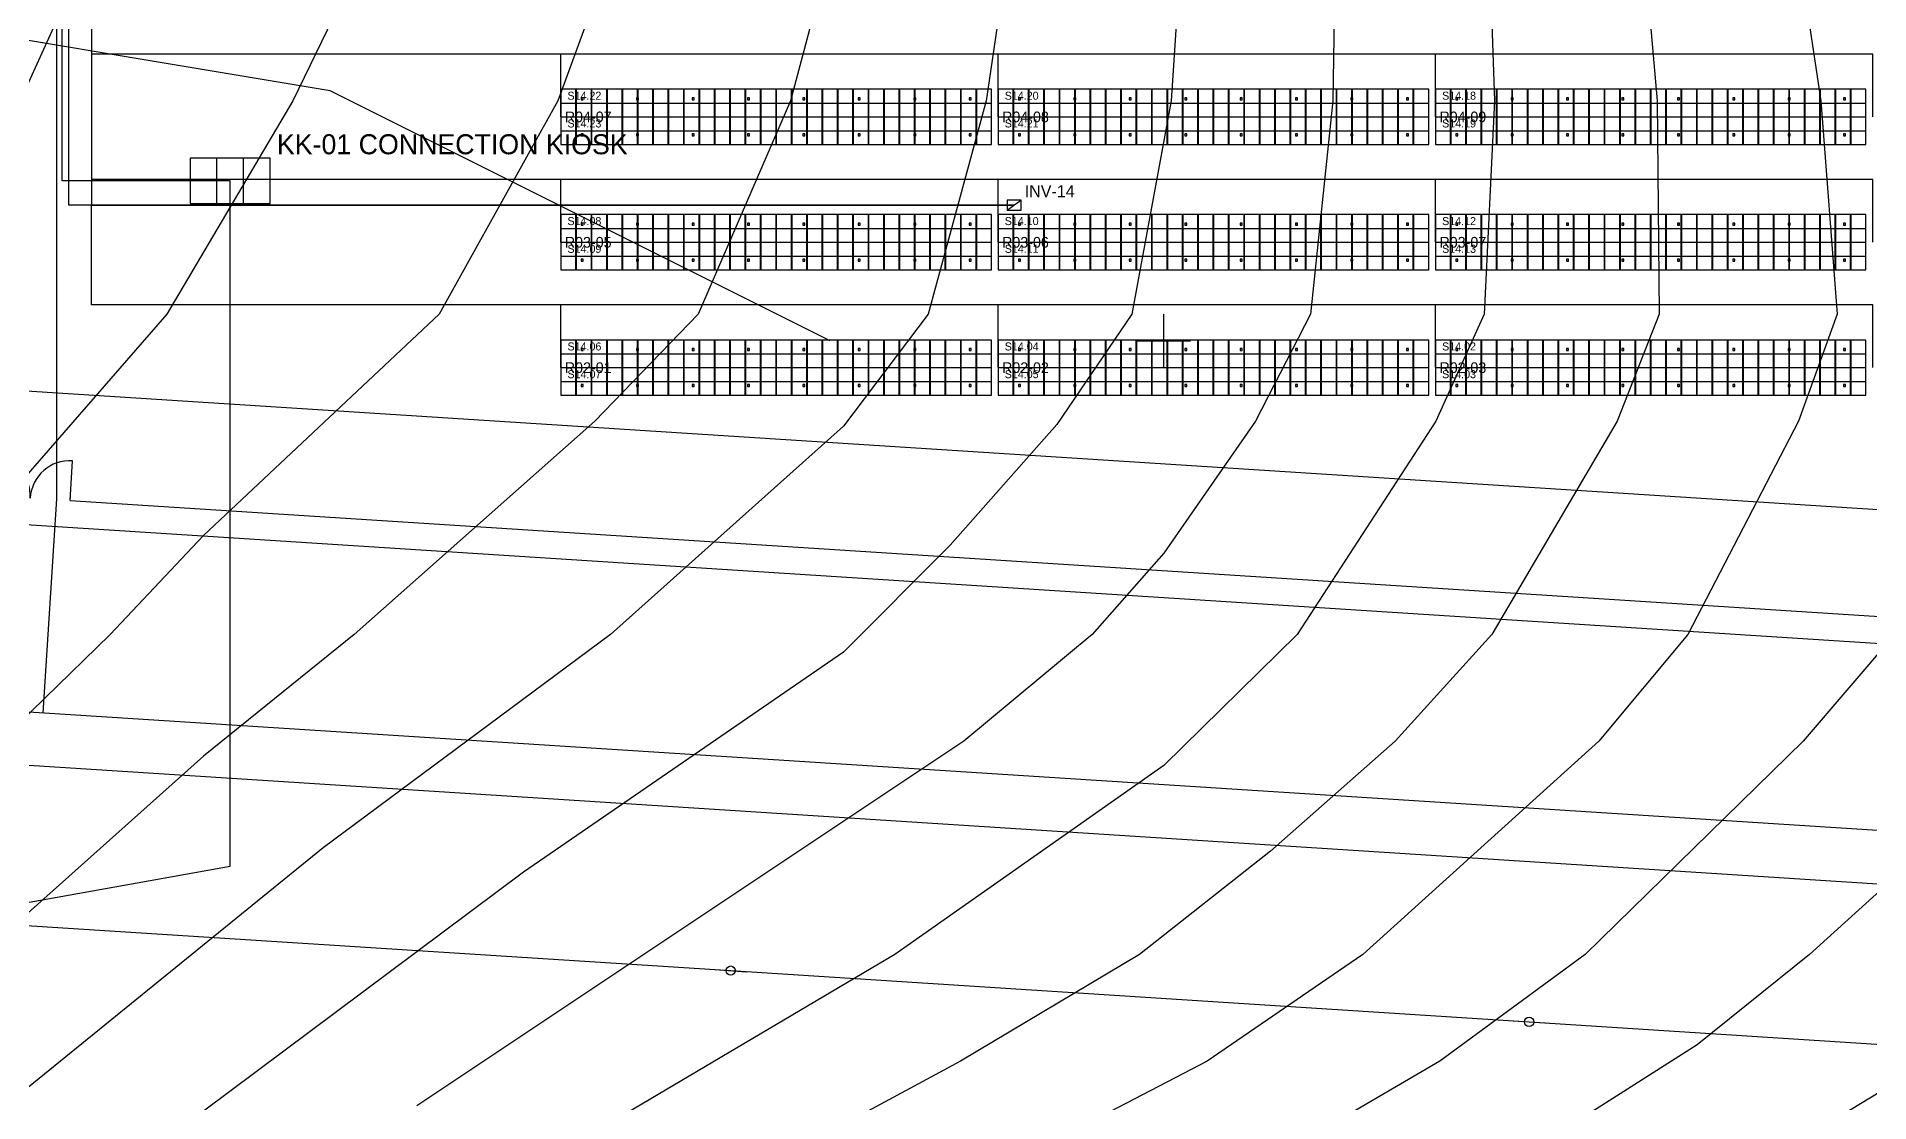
# Model space of a CAD drawing. Header units: metres. Extents: x 469740 to 470929, y 4329760 to 4330601.
# Drawn here: x 470215.5 to 470352.9, y 4329942.9 to 4330022.8 of the extents above; entities that cross this region are included whole.
import ezdxf

# ---------------------------------------------------------------- set-up
doc = ezdxf.new("R2010")
doc.units = ezdxf.units.M
for name, color, linetype in [('AC-CABLE-800V', 6, 'Continuous'), ('CADASTRE-PARCEL', 30, 'Continuous'), ('DC-CABLE-1500V', 4, 'Continuous'), ('EXISTING-OHL-33KV', 6, 'Continuous'), ('EXISTING-TRACK', 251, 'Continuous'), ('FENCE-2.0M-CHAINLINK', 3, 'Continuous'), ('FENCE-GATE', 3, 'Continuous'), ('GRAVEL-SURFACE-EDGE', 41, 'Continuous'), ('GRID-COORDINATES', 8, 'Continuous'), ('MV-CABLE-33KV', 1, 'Continuous'), ('MV-SWITCHGEAR', 2, 'Continuous'), ('PV-INVERTERS', 1, 'Continuous'), ('PV-MODULES', 5, 'Continuous'), ('PV-PILES', 8, 'Continuous'), ('PV-STRING-NUMBERS', 3, 'Continuous'), ('PV-STRINGS', 3, 'Continuous'), ('PV-TABLES', 5, 'Continuous'), ('SETBACK-LINE-10M', 1, 'Continuous'), ('STREAM-DRY', 150, 'Continuous'), ('TOPO-CONTOUR-MAJOR', 8, 'Continuous'), ('TOPO-CONTOUR-MINOR', 252, 'Continuous')]:
    doc.layers.add(name, color=color, linetype=linetype)

# ---------------------------------------------------------------- blocks, each defined once
blk = doc.blocks.new('GATE_DOUBLE_6M')
for p, q in [((-3, 0), (-3, 3)), ((3, 0), (3, 3)), ((-3, 0), (-3, 0.3)), ((3, 0), (3, 0.3))]:
    blk.add_line(p, q)
for centre, start, end in [((-3, 0), 0, 90), ((3, 0), 90, 180)]:
    blk.add_arc(centre, 3, start, end)
blk = doc.blocks.new('POLE_MV_CONCRETE')
blk.add_line((-1.2, 0), (1.2, 0))
blk.add_circle((0, 0), 0.35)
blk = doc.blocks.new('INVERTER_330KW')
blk.add_line((-0.52, -0.37), (0.52, 0.37))
blk.add_lwpolyline([(-0.525, -0.375), (0.525, -0.375), (0.525, 0.375), (-0.525, 0.375)], close=True)
blk = doc.blocks.new('PV_MODULE_590W')
blk.add_line((-0.567, 0), (0.567, 0))
blk.add_lwpolyline([(-0.567, -1.0325), (0.567, -1.0325), (0.567, 1.0325), (-0.567, 1.0325)], close=True)
blk = doc.blocks.new('PILE_C150')
blk.add_lwpolyline([(-0.075, -0.075), (0.075, -0.075), (0.075, 0.075), (-0.075, 0.075)], close=True)
blk = doc.blocks.new('PV_TABLE_2P28')
blk.add_lwpolyline([(-16.146, -2.0735), (16.146, -2.0735), (16.146, 2.0735), (-16.146, 2.0735)], close=True)
at = {"layer": 'PV-MODULES'}
for p in [(-15.579, 1.041), (-14.425, 1.041), (-13.271, 1.041), (-12.117, 1.041), (-10.963, 1.041), (-9.809, 1.041), (-8.655, 1.041), (-7.501, 1.041), (-6.347, 1.041), (-5.193, 1.041), (-4.039, 1.041), (-2.885, 1.041), (-1.731, 1.041), (-0.577, 1.041), (0.577, 1.041), (1.731, 1.041), (2.885, 1.041), (4.039, 1.041), (5.193, 1.041), (6.347, 1.041), (7.501, 1.041), (8.655, 1.041), (9.809, 1.041), (10.963, 1.041), (12.117, 1.041), (13.271, 1.041), (14.425, 1.041), (15.579, 1.041), (-15.579, -1.041), (-14.425, -1.041), (-13.271, -1.041), (-12.117, -1.041), (-10.963, -1.041), (-9.809, -1.041), (-8.655, -1.041), (-7.501, -1.041), (-6.347, -1.041), (-5.193, -1.041), (-4.039, -1.041), (-2.885, -1.041), (-1.731, -1.041), (-0.577, -1.041), (0.577, -1.041), (1.731, -1.041), (2.885, -1.041), (4.039, -1.041), (5.193, -1.041), (6.347, -1.041), (7.501, -1.041), (8.655, -1.041), (9.809, -1.041), (10.963, -1.041), (12.117, -1.041), (13.271, -1.041), (14.425, -1.041), (15.579, -1.041)]:
    blk.add_blockref('PV_MODULE_590W', p, dxfattribs=at)
at = {"layer": 'PV-PILES'}
for p in [(-14.546, 1.35), (-10.39, 1.35), (-6.234, 1.35), (-2.078, 1.35), (2.078, 1.35), (6.234, 1.35), (10.39, 1.35), (14.546, 1.35), (-14.546, -1.35), (-10.39, -1.35), (-6.234, -1.35), (-2.078, -1.35), (2.078, -1.35), (6.234, -1.35), (10.39, -1.35), (14.546, -1.35)]:
    blk.add_blockref('PILE_C150', p, dxfattribs=at)
blk = doc.blocks.new('MV_CONNECTION_KIOSK')
for p, q in [((-1, -1.7), (-1, 1.7)), ((1, -1.7), (1, 1.7))]:
    blk.add_line(p, q)
blk.add_lwpolyline([(-3, -1.7), (3, -1.7), (3, 1.7), (-3, 1.7)], close=True)

msp = doc.modelspace()

# ---------------------------------------------------------------- linework, layer by layer
at = {"layer": 'AC-CABLE-800V'}
msp.add_lwpolyline([(470288.78, 4330010.18), (470217.9, 4330010.18), (470217.9, 4330085), (470221.5, 4330085)], dxfattribs=at)
at = {"layer": 'CADASTRE-PARCEL'}
msp.add_lwpolyline([(470000, 4330000), (470390, 4329975), (470430, 4330160), (470360, 4330300), (470060, 4330285), (469980, 4330140)], close=True, dxfattribs=at)
at = {"layer": 'DC-CABLE-1500V'}
for points in [[(470222, 4330026.2), (470222, 4330030.9), (470219.6, 4330030.9), (470219.6, 4330010.18), (470288.78, 4330010.18)], [(470353.17, 4330016.8), (470353.17, 4330021.5), (470219.6, 4330021.5), (470219.6, 4330010.18), (470288.78, 4330010.18)], [(470320.38, 4330016.8), (470320.38, 4330021.5), (470219.6, 4330021.5), (470219.6, 4330010.18), (470288.78, 4330010.18)], [(470287.58, 4330016.8), (470287.58, 4330021.5), (470219.6, 4330021.5), (470219.6, 4330010.18), (470288.78, 4330010.18)], [(470254.79, 4330016.8), (470254.79, 4330021.5), (470219.6, 4330021.5), (470219.6, 4330010.18), (470288.78, 4330010.18)], [(470254.79, 4330007.4), (470254.79, 4330012.1), (470219.6, 4330012.1), (470219.6, 4330010.18), (470288.78, 4330010.18)], [(470287.58, 4330007.4), (470287.58, 4330012.1), (470219.6, 4330012.1), (470219.6, 4330010.18), (470288.78, 4330010.18)], [(470320.38, 4330007.4), (470320.38, 4330012.1), (470219.6, 4330012.1), (470219.6, 4330010.18), (470288.78, 4330010.18)], [(470353.17, 4330007.4), (470353.17, 4330012.1), (470219.6, 4330012.1), (470219.6, 4330010.18), (470288.78, 4330010.18)], [(470353.17, 4329998), (470353.17, 4330002.7), (470219.6, 4330002.7), (470219.6, 4330010.18), (470288.78, 4330010.18)], [(470320.38, 4329998), (470320.38, 4330002.7), (470219.6, 4330002.7), (470219.6, 4330010.18), (470288.78, 4330010.18)], [(470287.58, 4329998), (470287.58, 4330002.7), (470219.6, 4330002.7), (470219.6, 4330010.18), (470288.78, 4330010.18)], [(470254.79, 4329998), (470254.79, 4330002.7), (470219.6, 4330002.7), (470219.6, 4330010.18), (470288.78, 4330010.18)]]:
    msp.add_lwpolyline(points, dxfattribs=at)
at = {"layer": 'EXISTING-OHL-33KV'}
msp.add_lwpolyline([(469848.39, 4329979.66), (469908.27, 4329975.82), (469968.14, 4329971.98), (470028.02, 4329968.14), (470087.9, 4329964.3), (470147.77, 4329960.47), (470207.65, 4329956.63), (470267.53, 4329952.79), (470327.4, 4329948.95), (470387.28, 4329945.11), (470447.16, 4329941.27), (470507.04, 4329937.44), (470566.91, 4329933.6)], dxfattribs=at)
at = {"layer": 'EXISTING-TRACK'}
for p, q in [((469839.43, 4329996.26), (470577.92, 4329948.93)), ((469839.18, 4329992.27), (470577.66, 4329944.93))]:
    msp.add_line(p, q, dxfattribs=at)
at = {"layer": 'FENCE-2.0M-CHAINLINK'}
msp.add_lwpolyline([(470217.99, 4329988.03), (470388.41, 4329977.11), (470427.9, 4330159.73), (470358.8, 4330297.94), (470061.21, 4330283.06), (469982.07, 4330139.62), (470001.75, 4330001.89), (470212.01, 4329988.41)], dxfattribs=at)
at = {"layer": 'GRAVEL-SURFACE-EDGE'}
msp.add_lwpolyline([(470215.97, 4329972.13), (470217, 4329988.16), (470217, 4330250)], dxfattribs=at)
at = {"layer": 'GRID-COORDINATES'}
for p, q in [((470300, 4329998), (470300, 4330002)), ((470298, 4330000), (470302, 4330000))]:
    msp.add_line(p, q, dxfattribs=at)
at = {"layer": 'MV-CABLE-33KV'}
msp.add_lwpolyline([(470207.65, 4329956.63), (470230, 4329960.63), (470230, 4330012), (470217.4, 4330012), (470217.4, 4330085), (470221.5, 4330085)], dxfattribs=at)
at = {"layer": 'PV-STRINGS'}
for points in [[(470255.09, 4330017.84), (470286.78, 4330017.84)], [(470287.88, 4330017.84), (470319.58, 4330017.84)], [(470320.68, 4330017.84), (470352.37, 4330017.84)], [(470255.09, 4330015.76), (470286.78, 4330015.76)], [(470287.88, 4330015.76), (470319.58, 4330015.76)], [(470320.68, 4330015.76), (470352.37, 4330015.76)], [(470255.09, 4330008.44), (470286.78, 4330008.44)], [(470287.88, 4330008.44), (470319.58, 4330008.44)], [(470320.68, 4330008.44), (470352.37, 4330008.44)], [(470255.09, 4330006.36), (470286.78, 4330006.36)], [(470287.88, 4330006.36), (470319.58, 4330006.36)], [(470320.68, 4330006.36), (470352.37, 4330006.36)], [(470255.09, 4329999.04), (470286.78, 4329999.04)], [(470287.88, 4329999.04), (470319.58, 4329999.04)], [(470320.68, 4329999.04), (470352.37, 4329999.04)], [(470255.09, 4329996.96), (470286.78, 4329996.96)], [(470287.88, 4329996.96), (470319.58, 4329996.96)], [(470320.68, 4329996.96), (470352.37, 4329996.96)]]:
    msp.add_lwpolyline(points, dxfattribs=at)
at = {"layer": 'SETBACK-LINE-10M'}
msp.add_lwpolyline([(470008.75, 4330009.46), (470382.05, 4329985.53), (470419.48, 4330158.67), (470353.98, 4330289.69), (470066.06, 4330275.29), (469990.37, 4330138.1)], close=True, dxfattribs=at)
at = {"layer": 'STREAM-DRY'}
msp.add_lwpolyline([(470275, 4330000), (470237.5, 4330018.75), (470200, 4330025), (470150, 4330015), (470100, 4329995), (470025, 4329955), (469925, 4329915), (469900, 4329910), (469875, 4329900)], dxfattribs=at)
at = {"layer": 'TOPO-CONTOUR-MAJOR'}
for points in [[(470204, 4330113.9), (470228, 4330108.55), (470244, 4330102.93), (470255.91, 4330098), (470276, 4330086.53), (470295.59, 4330074), (470322.17, 4330050), (470336.31, 4330026), (470337, 4330018), (470337.15, 4330002), (470334, 4329994), (470324.6, 4329978), (470317.37, 4329970), (470308, 4329961.76), (470298.19, 4329954), (470284.77, 4329946), (470268, 4329936.96)], [(469948, 4330043.03), (469972, 4330048.01), (470052, 4330068.8), (470076, 4330074.67), (470100, 4330079.85), (470124, 4330083.55), (470148, 4330085.6), (470172, 4330086.01), (470196, 4330084.07), (470204, 4330082.69), (470220, 4330078.52), (470232.25, 4330074), (470252, 4330059.71), (470263.63, 4330050), (470268, 4330039.2), (470274.15, 4330026), (470272.01, 4330018), (470265.08, 4330002), (470257.34, 4329994), (470239.3, 4329978), (470228, 4329968.88), (470202.38, 4329946), (470192.36, 4329938)]]:
    msp.add_lwpolyline(points, dxfattribs=at)
at = {"layer": 'TOPO-CONTOUR-MINOR'}
for points in [[(470196, 4330136.68), (470220, 4330131.53), (470228, 4330129.4), (470252, 4330121.07), (470284.66, 4330106), (470299.75, 4330098), (470337.69, 4330074), (470348, 4330065.1), (470366.76, 4330050), (470379.67, 4330034), (470387.19, 4330026), (470397.21, 4330002), (470396.77, 4329994), (470392.15, 4329978), (470388, 4329972.37), (470386.12, 4329970), (470377.41, 4329962), (470368.45, 4329954), (470364, 4329950.62), (470357.52, 4329946), (470331.15, 4329930)], [(470204, 4330130.04), (470220, 4330126.45), (470228, 4330124.35), (470252, 4330115.85), (470276, 4330105), (470289.28, 4330098), (470327.01, 4330074), (470355.22, 4330050), (470364, 4330037.95), (470373.8, 4330026), (470380.8, 4330002), (470379.21, 4329994), (470372.23, 4329978), (470364, 4329968.1), (470348.42, 4329954), (470340, 4329947.24), (470325.52, 4329938)], [(470196, 4330126.02), (470220, 4330121.3), (470228, 4330119.16), (470252, 4330110.64), (470276, 4330099.48), (470316.52, 4330074), (470343.99, 4330050), (470349.08, 4330042), (470360.83, 4330026), (470362.64, 4330018), (470365.29, 4330002), (470362.98, 4329994), (470354.8, 4329978), (470347.96, 4329970), (470331.6, 4329954), (470320.7, 4329946), (470308, 4329938.57)], [(470204, 4330119.37), (470228, 4330113.86), (470252, 4330105.39), (470267.57, 4330098), (470276, 4330093.15), (470306.11, 4330074), (470333.07, 4330050), (470348.09, 4330026), (470349.29, 4330018), (470350.5, 4330002), (470347.6, 4329994), (470339.3, 4329978), (470332.63, 4329970), (470314.94, 4329954), (470303.25, 4329946), (470276, 4329931.8)], [(470204, 4330108.43), (470220, 4330105.19), (470228, 4330103.07), (470242.19, 4330098), (470252, 4330093.46), (470276, 4330079.8), (470284.91, 4330074), (470311.38, 4330050), (470324.53, 4330026), (470324.82, 4330018), (470324.04, 4330002), (470320.42, 4329994), (470310.01, 4329978), (470300, 4329968.16), (470279.83, 4329954), (470252, 4329937.52)], [(469948, 4330056.99), (469972, 4330061.76), (469996, 4330067.88), (470017.58, 4330074), (470076, 4330091.81), (470100, 4330098.33), (470124, 4330102.58), (470148, 4330104.71), (470172, 4330105.31), (470196, 4330103.89), (470204, 4330102.78), (470220, 4330099.49), (470228, 4330097.27), (470252, 4330086.64), (470274, 4330074), (470300.6, 4330050), (470312.8, 4330026), (470312.69, 4330018), (470311.01, 4330002), (470306.89, 4329994), (470300, 4329984.1), (470294.65, 4329978), (470285.01, 4329970), (470244, 4329942.66)], [(469948, 4330052.36), (469972, 4330057.21), (469988, 4330061.21), (470076, 4330086.1), (470100, 4330092.17), (470124, 4330096.35), (470148, 4330098.65), (470172, 4330099.36), (470180, 4330099.1), (470196, 4330098.05), (470204, 4330096.76), (470220, 4330092.8), (470228, 4330090.25), (470252, 4330079.7), (470261.77, 4330074), (470288.97, 4330050), (470301.08, 4330026), (470300.56, 4330018), (470297.62, 4330002), (470292, 4329993.74), (470284, 4329984.7), (470276, 4329976.67), (470252, 4329960.17), (470228, 4329942.26)], [(469948, 4330047.7), (469980, 4330054.57), (470076, 4330080.39), (470100, 4330086.02), (470124, 4330089.95), (470148, 4330092.15), (470172, 4330092.78), (470196, 4330091.07), (470204, 4330089.73), (470220, 4330085.76), (470228, 4330083.23), (470248.76, 4330074), (470277.3, 4330050), (470287.86, 4330026), (470286.69, 4330018), (470282.33, 4330002), (470276, 4329993.61), (470258.52, 4329978), (470236.96, 4329962), (470197.55, 4329930), (470180, 4329918.13), (470148, 4329899.71), (470135.3, 4329890)], [(469948, 4330038.36), (469972, 4330043.26), (470028, 4330057.82), (470076, 4330068.84), (470100, 4330073.63), (470124, 4330077.08), (470148, 4330078.97), (470172, 4330079.13), (470196, 4330076.82), (470208.92, 4330074), (470220, 4330068.99), (470228, 4330064.44), (470248.89, 4330050), (470257.49, 4330026), (470254.56, 4330018), (470245.66, 4330002), (470228, 4329985.41), (470221, 4329978), (470196.34, 4329954), (470187.48, 4329946), (470166.03, 4329930)], [(469948, 4330033.69), (469980, 4330040.4), (470028, 4330053.01), (470052, 4330058.33), (470076, 4330063.01), (470100, 4330067.1), (470124, 4330070.18), (470148, 4330071.84), (470172, 4330071.33), (470180, 4330070.28), (470196, 4330066.78), (470204, 4330063.95), (470212, 4330060.2), (470220, 4330056.29), (470228, 4330051.69), (470230.49, 4330050), (470238.56, 4330026), (470234.69, 4330018), (470225.26, 4330002), (470197.35, 4329970), (470181.94, 4329954), (470172.88, 4329946), (470162.38, 4329938)], [(469948, 4330029.02), (469972, 4330033.76), (470028, 4330047.92), (470052, 4330053.1), (470076, 4330057.17), (470100, 4330060.56), (470124, 4330062.91), (470148, 4330063.56), (470172, 4330061.49), (470180, 4330059.86), (470196, 4330055.09), (470207.58, 4330050), (470212, 4330040.67), (470217.88, 4330026), (470206.96, 4330002), (470196, 4329987.06), (470190.07, 4329978), (470183.47, 4329970), (470168.17, 4329954), (470159.13, 4329946), (470124, 4329921.03), (470108, 4329907.2), (470100, 4329899.16), (470093.98, 4329890)]]:
    msp.add_lwpolyline(points, dxfattribs=at)

# ---------------------------------------------------------------- block references
at = {"layer": 'EXISTING-OHL-33KV', "rotation": -3.667788055531427}
for p in [(470267.53, 4329952.79), (470327.4, 4329948.95)]:
    msp.add_blockref('POLE_MV_CONCRETE', p, dxfattribs=at)
at = {"layer": 'FENCE-GATE', "rotation": -3.667788055531427}
msp.add_blockref('GATE_DOUBLE_6M', (470215, 4329988.22), dxfattribs=at)
at = {"layer": 'MV-SWITCHGEAR'}
ref = msp.add_blockref('MV_CONNECTION_KIOSK', (470230, 4330012), dxfattribs=at)
ref.add_attrib('ID', 'KK-01 CONNECTION KIOSK', (470233.5, 4330014), dxfattribs={"height": 1.5})
at = {"layer": 'PV-INVERTERS'}
ref = msp.add_blockref('INVERTER_330KW', (470288.78, 4330010.18), dxfattribs=at)
ref.add_attrib('ID', 'INV-14', (470289.58, 4330010.78), dxfattribs={"height": 0.9})
at = {"layer": 'PV-TABLES'}
ref = msp.add_blockref('PV_TABLE_2P28', (470270.94, 4330016.8), dxfattribs=at)
ref.add_attrib('ID', 'R04-07', (470255.09, 4330016.4), dxfattribs={"height": 0.8})
ref = msp.add_blockref('PV_TABLE_2P28', (470303.73, 4330016.8), dxfattribs=at)
ref.add_attrib('ID', 'R04-08', (470287.88, 4330016.4), dxfattribs={"height": 0.8})
ref = msp.add_blockref('PV_TABLE_2P28', (470336.52, 4330016.8), dxfattribs=at)
ref.add_attrib('ID', 'R04-09', (470320.68, 4330016.4), dxfattribs={"height": 0.8})
ref = msp.add_blockref('PV_TABLE_2P28', (470270.94, 4330007.4), dxfattribs=at)
ref.add_attrib('ID', 'R03-05', (470255.09, 4330007), dxfattribs={"height": 0.8})
ref = msp.add_blockref('PV_TABLE_2P28', (470303.73, 4330007.4), dxfattribs=at)
ref.add_attrib('ID', 'R03-06', (470287.88, 4330007), dxfattribs={"height": 0.8})
ref = msp.add_blockref('PV_TABLE_2P28', (470336.52, 4330007.4), dxfattribs=at)
ref.add_attrib('ID', 'R03-07', (470320.68, 4330007), dxfattribs={"height": 0.8})
ref = msp.add_blockref('PV_TABLE_2P28', (470270.94, 4329998), dxfattribs=at)
ref.add_attrib('ID', 'R02-01', (470255.09, 4329997.6), dxfattribs={"height": 0.8})
ref = msp.add_blockref('PV_TABLE_2P28', (470303.73, 4329998), dxfattribs=at)
ref.add_attrib('ID', 'R02-02', (470287.88, 4329997.6), dxfattribs={"height": 0.8})
ref = msp.add_blockref('PV_TABLE_2P28', (470336.52, 4329998), dxfattribs=at)
ref.add_attrib('ID', 'R02-03', (470320.68, 4329997.6), dxfattribs={"height": 0.8})

# ---------------------------------------------------------------- texts
at = {"layer": 'PV-STRING-NUMBERS'}
for s, p in [('S14.22', (470255.29, 4330018.09)), ('S14.20', (470288.08, 4330018.09)), ('S14.18', (470320.88, 4330018.09)), ('S14.23', (470255.29, 4330016.01)), ('S14.21', (470288.08, 4330016.01)), ('S14.19', (470320.88, 4330016.01)), ('S14.08', (470255.29, 4330008.69)), ('S14.10', (470288.08, 4330008.69)), ('S14.12', (470320.88, 4330008.69)), ('S14.09', (470255.29, 4330006.61)), ('S14.11', (470288.08, 4330006.61)), ('S14.13', (470320.88, 4330006.61)), ('S14.06', (470255.29, 4329999.29)), ('S14.04', (470288.08, 4329999.29)), ('S14.02', (470320.88, 4329999.29)), ('S14.07', (470255.29, 4329997.21)), ('S14.05', (470288.08, 4329997.21)), ('S14.03', (470320.88, 4329997.21))]:
    msp.add_text(s, height=0.6, dxfattribs=at).set_placement(p)

doc.saveas('drawing.dxf')
